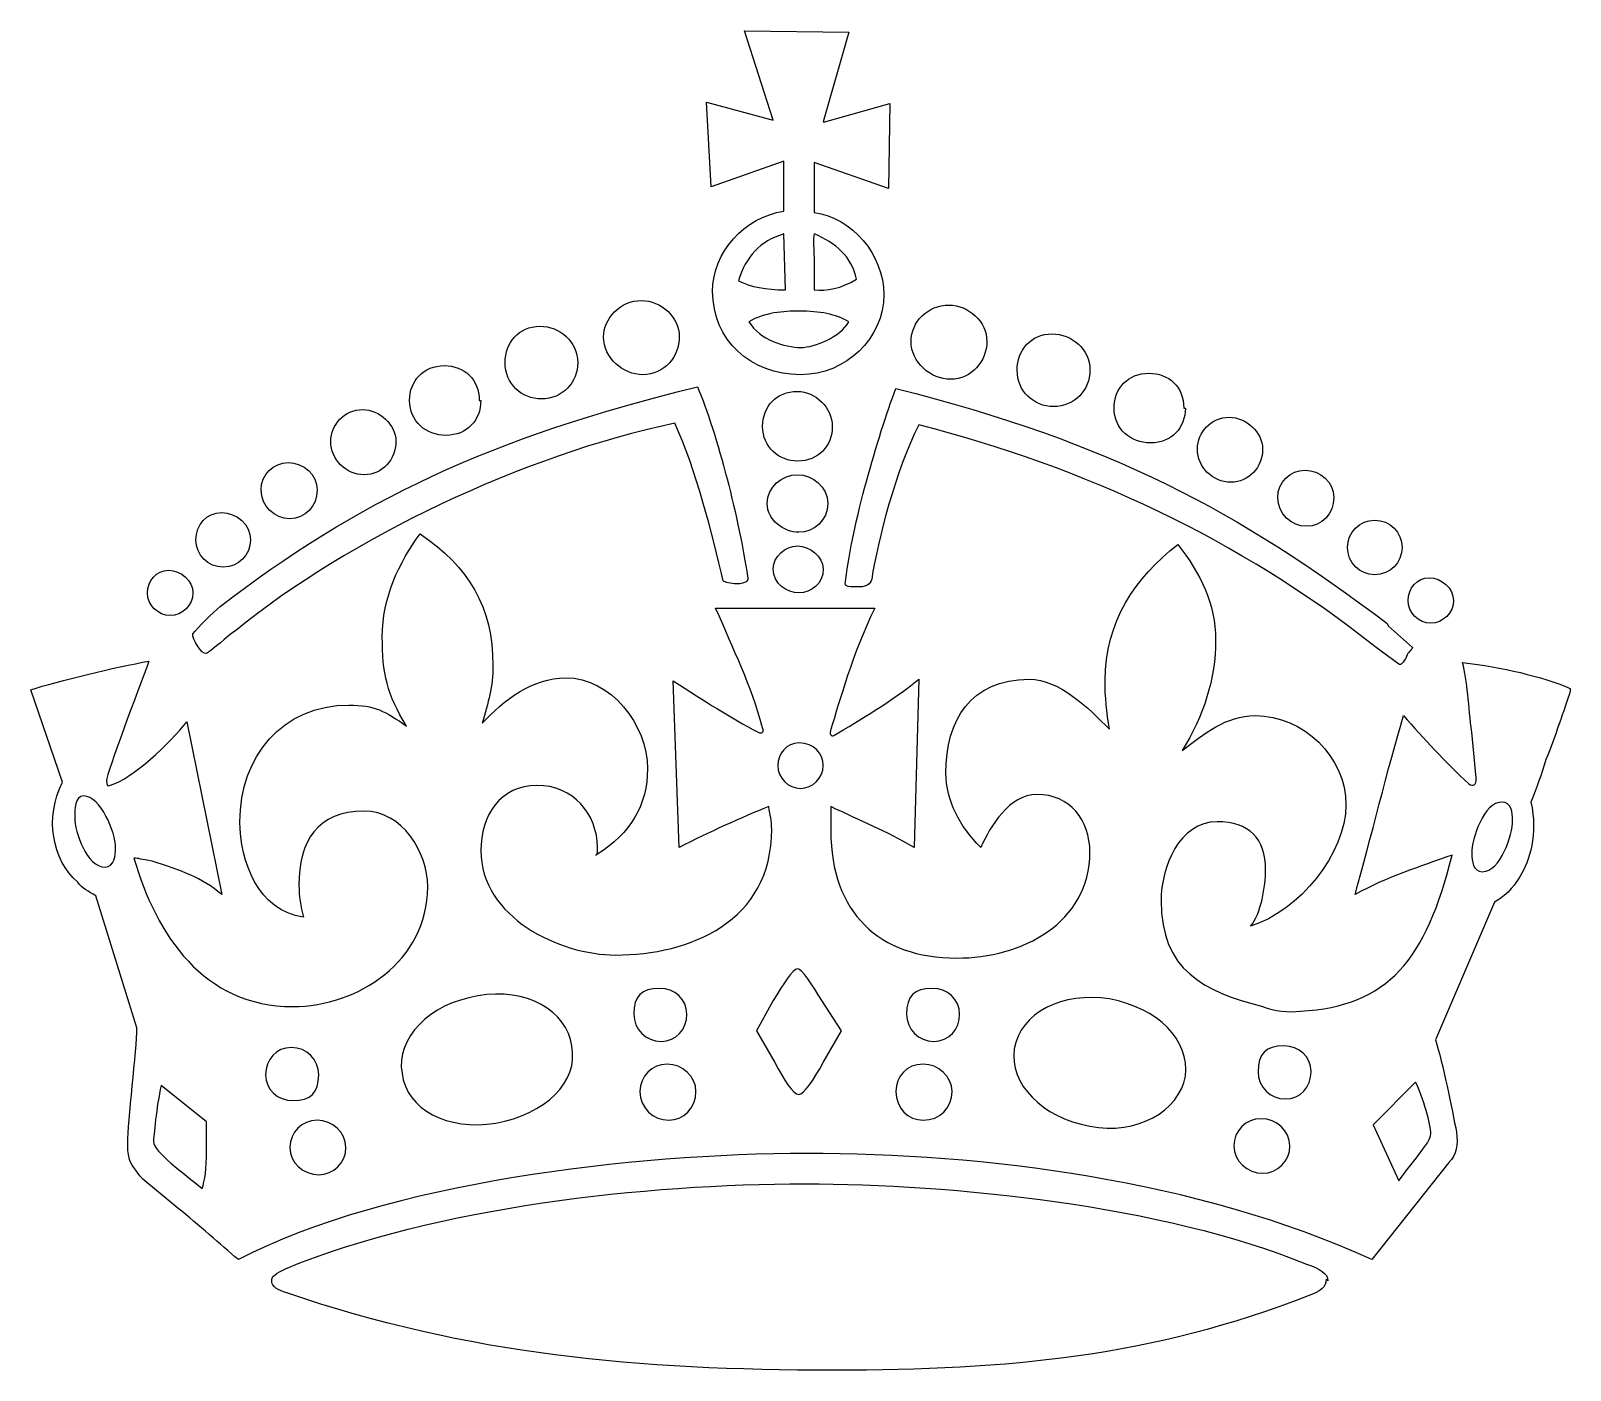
# Model space of a CAD drawing. Header units: centimetres. Extents: x -12 to 12, y -10.5 to 10.5.
import ezdxf

# ---------------------------------------------------------------- set-up
doc = ezdxf.new("R2010")
doc.units = ezdxf.units.CM
doc.header["$MEASUREMENT"] = 0
doc.layers.add('Layer 1', color=7, linetype='Continuous')

msp = doc.modelspace()

# ---------------------------------------------------------------- linework, layer by layer
at = {"layer": 'Layer 1'}
for points, knots in [([(-1.39741, 8.02922), (-1.39741, 8.02922), (-0.26052, 8.43186), (-0.26052, 8.43186), (-0.26052, 8.43186), (-0.26052, 8.43186), (-0.26052, 7.65025), (-0.26052, 7.65025), (-0.26052, 7.65025), (-0.87631, 7.5555), (-1.3737, 7.01078), (-1.3737, 6.39496), (-1.3737, 6.39496), (-1.3737, 5.63703), (-0.78159, 5.09228), (0.00002, 5.09228), (0.00002, 5.09228), (0.71056, 5.09228), (1.3027, 5.66071), (1.3027, 6.34757), (1.3027, 6.34757), (1.3027, 6.96339), (0.80531, 7.5555), (0.21317, 7.62657), (0.21317, 7.62657), (0.21317, 7.62657), (0.21316, 8.40818), (0.21316, 8.40818), (0.21316, 8.40818), (0.21316, 8.40818), (1.37373, 8.00554), (1.37373, 8.00554), (1.37373, 8.00554), (1.37373, 8.00554), (1.39744, 9.3319), (1.39744, 9.3319), (1.39744, 9.3319), (1.39744, 9.3319), (0.37901, 9.04768), (0.37901, 9.04768), (0.37901, 9.04768), (0.37901, 9.04768), (0.3553, 9.04768), (0.3553, 9.04768), (0.3553, 9.04768), (0.3553, 9.04768), (0.75797, 10.44508), (0.75797, 10.44508), (0.75797, 10.44508), (0.75797, 10.44508), (-0.87634, 10.46878), (-0.87634, 10.46878), (-0.87634, 10.46878), (-0.87634, 10.46878), (-0.42634, 9.07136), (-0.42634, 9.07136), (-0.42634, 9.07136), (-0.42634, 9.07136), (-1.46848, 9.3556), (-1.46848, 9.3556), (-1.46848, 9.3556), (-1.46848, 9.3556), (-1.39741, 8.02922), (-1.39741, 8.02922)], [0, 0, 0, 0, 0.05882353, 0.05882353, 0.05882353, 0.05882353, 0.11764706, 0.11764706, 0.11764706, 0.11764706, 0.17647059, 0.17647059, 0.17647059, 0.17647059, 0.23529412, 0.23529412, 0.23529412, 0.23529412, 0.29411765, 0.29411765, 0.29411765, 0.29411765, 0.35294118, 0.35294118, 0.35294118, 0.35294118, 0.41176471, 0.41176471, 0.41176471, 0.41176471, 0.47058824, 0.47058824, 0.47058824, 0.47058824, 0.52941176, 0.52941176, 0.52941176, 0.52941176, 0.58823529, 0.58823529, 0.58823529, 0.58823529, 0.64705882, 0.64705882, 0.64705882, 0.64705882, 0.70588235, 0.70588235, 0.70588235, 0.70588235, 0.76470588, 0.76470588, 0.76470588, 0.76470588, 0.82352941, 0.82352941, 0.82352941, 0.82352941, 0.88235294, 0.88235294, 0.88235294, 0.88235294, 1, 1, 1, 1]), ([(-0.97109, 6.56075), (-0.85269, 6.93971), (-0.63951, 7.17657), (-0.26055, 7.29497), (-0.26055, 7.29497), (-0.26055, 7.29497), (-0.23684, 6.41862), (-0.23684, 6.41862), (-0.23684, 6.41862), (-0.54476, 6.41865), (-0.78162, 6.46601), (-0.97109, 6.56075)], [0, 0, 0, 0, 0.25, 0.25, 0.25, 0.25, 0.5, 0.5, 0.5, 0.5, 1, 1, 1, 1]), ([(0.21316, 7.29497), (0.54476, 7.15286), (0.8053, 6.93969), (0.87634, 6.58443), (0.87634, 6.58443), (0.63948, 6.44232), (0.40266, 6.39494), (0.21316, 6.41862), (0.21316, 6.41862), (0.21316, 6.41862), (0.21316, 6.82126), (0.21316, 6.82126), (0.21316, 6.82126), (0.21316, 7.05814), (0.18948, 7.22393), (0.21316, 7.29497)], [0, 0, 0, 0, 0.2, 0.2, 0.2, 0.2, 0.4, 0.4, 0.4, 0.4, 0.6, 0.6, 0.6, 0.6, 1, 1, 1, 1]), ([(-2.46326, 5.09229), (-2.13166, 5.09229), (-1.8948, 5.37651), (-1.8948, 5.6844), (-1.8948, 5.6844), (-1.8948, 5.99232), (-2.17904, 6.25283), (-2.48694, 6.25283), (-2.48694, 6.25283), (-2.81854, 6.25283), (-3.07908, 5.96861), (-3.07908, 5.6844), (-3.07908, 5.6844), (-3.07908, 5.35283), (-2.77115, 5.09229), (-2.46326, 5.09229)], [0, 0, 0, 0, 0.2, 0.2, 0.2, 0.2, 0.4, 0.4, 0.4, 0.4, 0.6, 0.6, 0.6, 0.6, 1, 1, 1, 1]), ([(0.75791, 5.92126), (0.6158, 5.6844), (0.23684, 5.51862), (-0.00002, 5.51862), (-0.00002, 5.51862), (-0.23688, 5.51862), (-0.63952, 5.63705), (-0.80533, 5.92126), (-0.80533, 5.92126), (-0.56847, 6.06337), (-0.26058, 6.08705), (-0.02372, 6.08705), (-0.02372, 6.08705), (0.30791, 6.08704), (0.54476, 6.03968), (0.75791, 5.92126)], [0, 0, 0, 0, 0.2, 0.2, 0.2, 0.2, 0.4, 0.4, 0.4, 0.4, 0.6, 0.6, 0.6, 0.6, 1, 1, 1, 1]), ([(2.3448, 5.02122), (2.6764, 5.02122), (2.91323, 5.30544), (2.91323, 5.61333), (2.91323, 5.61333), (2.91323, 5.92122), (2.62901, 6.18176), (2.32112, 6.18176), (2.32112, 6.18176), (1.98952, 6.18176), (1.72898, 5.92122), (1.72898, 5.61333), (1.72898, 5.61333), (1.72901, 5.28176), (2.03691, 5.02122), (2.3448, 5.02122)], [0, 0, 0, 0, 0.2, 0.2, 0.2, 0.2, 0.4, 0.4, 0.4, 0.4, 0.6, 0.6, 0.6, 0.6, 1, 1, 1, 1]), ([(-4.05015, 4.7133), (-3.71855, 4.7133), (-3.48172, 4.97389), (-3.48172, 5.28176), (-3.48172, 5.28176), (-3.48172, 5.61336), (-3.76594, 5.85019), (-4.07383, 5.85019), (-4.07383, 5.85019), (-4.40543, 5.85019), (-4.61858, 5.58965), (-4.61858, 5.28176), (-4.61858, 5.28176), (-4.61858, 4.95018), (-4.35804, 4.7133), (-4.05015, 4.7133)], [0, 0, 0, 0, 0.2, 0.2, 0.2, 0.2, 0.4, 0.4, 0.4, 0.4, 0.6, 0.6, 0.6, 0.6, 1, 1, 1, 1]), ([(3.9554, 4.5949), (4.28698, 4.5949), (4.52383, 4.85544), (4.52383, 5.16333), (4.52383, 5.16333), (4.52383, 5.49491), (4.23961, 5.73176), (3.93169, 5.73176), (3.93169, 5.73176), (3.60011, 5.73176), (3.38694, 5.47122), (3.38694, 5.16333), (3.38694, 5.16333), (3.38697, 4.83173), (3.64748, 4.5949), (3.9554, 4.5949)], [0, 0, 0, 0, 0.2, 0.2, 0.2, 0.2, 0.4, 0.4, 0.4, 0.4, 0.6, 0.6, 0.6, 0.6, 1, 1, 1, 1]), ([(-5.54229, 4.14487), (-5.21069, 4.14487), (-4.99754, 4.3817), (-4.99754, 4.68962), (-4.99754, 4.68962), (-4.99754, 4.68962), (-5.02122, 4.68962), (-5.02122, 4.68962), (-5.02122, 4.68962), (-5.02122, 5.02122), (-5.25808, 5.23437), (-5.56597, 5.23437), (-5.56597, 5.23437), (-5.89755, 5.23437), (-6.11072, 4.99754), (-6.11072, 4.68962), (-6.11072, 4.68962), (-6.11075, 4.35804), (-5.85019, 4.14487), (-5.54229, 4.14487)], [0, 0, 0, 0, 0.16666667, 0.16666667, 0.16666667, 0.16666667, 0.33333333, 0.33333333, 0.33333333, 0.33333333, 0.5, 0.5, 0.5, 0.5, 0.66666667, 0.66666667, 0.66666667, 0.66666667, 1, 1, 1, 1]), ([(5.47123, 4.02644), (5.80283, 4.02644), (6.01601, 4.26329), (6.01601, 4.57119), (6.01601, 4.57119), (6.01601, 4.57119), (5.9923, 4.57119), (5.9923, 4.57119), (5.9923, 4.57119), (5.9923, 4.90282), (5.75544, 5.11597), (5.44755, 5.11597), (5.44755, 5.11597), (5.11595, 5.11597), (4.90277, 4.87911), (4.90277, 4.57119), (4.90277, 4.57119), (4.9028, 4.23962), (5.16333, 4.02644), (5.47123, 4.02644)], [0, 0, 0, 0, 0.16666667, 0.16666667, 0.16666667, 0.16666667, 0.33333333, 0.33333333, 0.33333333, 0.33333333, 0.5, 0.5, 0.5, 0.5, 0.66666667, 0.66666667, 0.66666667, 0.66666667, 1, 1, 1, 1]), ([(-9.49768, 1.04213), (-9.52136, 0.97106), (-9.35557, 0.71055), (-9.28451, 0.73421), (-9.28451, 0.73421), (-9.16608, 0.80528), (-8.97661, 0.9948), (-8.83451, 1.08949), (-8.83451, 1.08949), (-7.05812, 2.53427), (-4.33434, 3.83698), (-1.96585, 4.33437), (-1.96585, 4.33437), (-1.63425, 3.62383), (-1.37371, 2.58169), (-1.20792, 1.87113), (-1.20792, 1.87113), (-1.18424, 1.84742), (-1.08949, 1.82374), (-0.99475, 1.82374), (-0.99475, 1.82374), (-0.85264, 1.82374), (-0.80528, 1.87113), (-0.82896, 1.94217), (-0.82896, 1.94217), (-0.94739, 2.77116), (-1.30264, 4.19227), (-1.61057, 4.90283), (-1.61057, 4.90283), (-4.83174, 4.1212), (-6.96338, 3.10276), (-9.07134, 1.46849), (-9.07134, 1.46849), (-9.18979, 1.37373), (-9.42664, 1.13687), (-9.49768, 1.04213)], [0, 0, 0, 0, 0.1, 0.1, 0.1, 0.1, 0.2, 0.2, 0.2, 0.2, 0.3, 0.3, 0.3, 0.3, 0.4, 0.4, 0.4, 0.4, 0.5, 0.5, 0.5, 0.5, 0.6, 0.6, 0.6, 0.6, 0.7, 0.7, 0.7, 0.7, 0.8, 0.8, 0.8, 0.8, 1, 1, 1, 1]), ([(-0.04737, 4.83173), (-0.37897, 4.83173), (-0.59212, 4.5949), (-0.59212, 4.28695), (-0.59212, 4.28695), (-0.59212, 3.95537), (-0.33158, 3.7422), (-0.04737, 3.7422), (-0.04737, 3.7422), (0.28421, 3.7422), (0.49738, 3.97905), (0.49738, 4.28695), (0.49738, 4.28695), (0.49738, 4.57119), (0.23684, 4.83173), (-0.04737, 4.83173)], [0, 0, 0, 0, 0.2, 0.2, 0.2, 0.2, 0.4, 0.4, 0.4, 0.4, 0.6, 0.6, 0.6, 0.6, 1, 1, 1, 1]), ([(0.9237, 1.77637), (1.04215, 1.77637), (1.08951, 1.82373), (1.11319, 1.89482), (1.11319, 1.89482), (1.20791, 2.51061), (1.49213, 3.60011), (1.84741, 4.3107), (1.84741, 4.3107), (4.42908, 3.64752), (6.84497, 2.53429), (9.00031, 0.82899), (9.00031, 0.82899), (9.00031, 0.82899), (9.35559, 0.56843), (9.35559, 0.56843), (9.35559, 0.56843), (9.37927, 0.54472), (9.42666, 0.59214), (9.47402, 0.68688), (9.47402, 0.68688), (9.49773, 0.75795), (9.54509, 0.7816), (9.56877, 0.82899), (9.56877, 0.82899), (9.56877, 0.82899), (9.18981, 1.16054), (9.18981, 1.16054), (9.18981, 1.16054), (9.18981, 1.16054), (9.1661, 1.20793), (9.1661, 1.20793), (9.1661, 1.20793), (6.84497, 2.96062), (4.85543, 4.02644), (1.49213, 4.87909), (1.49213, 4.87909), (1.20791, 4.12116), (0.80527, 2.74747), (0.71052, 1.8948), (0.71052, 1.8948), (0.68687, 1.77637), (0.68687, 1.77637), (0.9237, 1.77637)], [0, 0, 0, 0, 0.08333333, 0.08333333, 0.08333333, 0.08333333, 0.16666667, 0.16666667, 0.16666667, 0.16666667, 0.25, 0.25, 0.25, 0.25, 0.33333333, 0.33333333, 0.33333333, 0.33333333, 0.41666667, 0.41666667, 0.41666667, 0.41666667, 0.5, 0.5, 0.5, 0.5, 0.58333333, 0.58333333, 0.58333333, 0.58333333, 0.66666667, 0.66666667, 0.66666667, 0.66666667, 0.75, 0.75, 0.75, 0.75, 0.83333333, 0.83333333, 0.83333333, 0.83333333, 1, 1, 1, 1]), ([(-6.82129, 3.52905), (-6.53707, 3.52905), (-6.32393, 3.7659), (-6.32393, 4.05012), (-6.32393, 4.05012), (-6.32393, 4.31068), (-6.58447, 4.54751), (-6.845, 4.54751), (-6.845, 4.54751), (-7.12922, 4.54751), (-7.34239, 4.31068), (-7.34239, 4.05012), (-7.34239, 4.05012), (-7.34236, 3.76591), (-7.1055, 3.52905), (-6.82129, 3.52905)], [0, 0, 0, 0, 0.2, 0.2, 0.2, 0.2, 0.4, 0.4, 0.4, 0.4, 0.6, 0.6, 0.6, 0.6, 1, 1, 1, 1]), ([(6.72654, 3.41062), (7.01076, 3.41062), (7.22393, 3.64747), (7.22393, 3.93166), (7.22393, 3.93166), (7.22393, 4.19222), (6.96337, 4.42908), (6.70286, 4.42908), (6.70286, 4.42908), (6.41864, 4.42908), (6.20547, 4.19222), (6.20547, 3.93166), (6.20547, 3.93166), (6.20547, 3.64748), (6.44233, 3.41062), (6.72654, 3.41062)], [0, 0, 0, 0, 0.2, 0.2, 0.2, 0.2, 0.4, 0.4, 0.4, 0.4, 0.6, 0.6, 0.6, 0.6, 1, 1, 1, 1]), ([(-7.98186, 2.84219), (-7.745, 2.84219), (-7.55554, 3.03168), (-7.55554, 3.29222), (-7.55554, 3.29222), (-7.55554, 3.52905), (-7.76871, 3.71854), (-8.00557, 3.71854), (-8.00557, 3.71854), (-8.24243, 3.71854), (-8.43189, 3.52905), (-8.43189, 3.29222), (-8.43189, 3.29222), (-8.43186, 3.03169), (-8.21869, 2.84219), (-7.98186, 2.84219)], [0, 0, 0, 0, 0.2, 0.2, 0.2, 0.2, 0.4, 0.4, 0.4, 0.4, 0.6, 0.6, 0.6, 0.6, 1, 1, 1, 1]), ([(-0.04737, 3.52905), (-0.28423, 3.52905), (-0.52105, 3.33958), (-0.52105, 3.07902), (-0.52105, 3.07902), (-0.52105, 2.81848), (-0.26051, 2.62902), (-0.02369, 2.62902), (-0.02369, 2.62902), (0.21313, 2.62902), (0.42631, 2.81849), (0.42631, 3.07902), (0.42631, 3.07902), (0.42631, 3.33958), (0.18948, 3.52905), (-0.04737, 3.52905)], [0, 0, 0, 0, 0.2, 0.2, 0.2, 0.2, 0.4, 0.4, 0.4, 0.4, 0.6, 0.6, 0.6, 0.6, 1, 1, 1, 1]), ([(7.91076, 2.72374), (8.14764, 2.72374), (8.33711, 2.91326), (8.33711, 3.17377), (8.33711, 3.17377), (8.33711, 3.41062), (8.12394, 3.60009), (7.88708, 3.60009), (7.88708, 3.60009), (7.65025, 3.60009), (7.46076, 3.41062), (7.46076, 3.17377), (7.46076, 3.17377), (7.46076, 2.91326), (7.67394, 2.72374), (7.91076, 2.72374)], [0, 0, 0, 0, 0.2, 0.2, 0.2, 0.2, 0.4, 0.4, 0.4, 0.4, 0.6, 0.6, 0.6, 0.6, 1, 1, 1, 1]), ([(-9.024, 2.08427), (-8.78714, 2.08427), (-8.59765, 2.27374), (-8.59765, 2.51059), (-8.59765, 2.51059), (-8.59765, 2.74744), (-8.81082, 2.93691), (-9.04765, 2.93691), (-9.04765, 2.93691), (-9.28451, 2.93691), (-9.45032, 2.74744), (-9.45032, 2.51059), (-9.45032, 2.51059), (-9.45032, 2.27374), (-9.26085, 2.08427), (-9.024, 2.08427)], [0, 0, 0, 0, 0.2, 0.2, 0.2, 0.2, 0.4, 0.4, 0.4, 0.4, 0.6, 0.6, 0.6, 0.6, 1, 1, 1, 1]), ([(8.97661, 1.96587), (9.21347, 1.96587), (9.40291, 2.15534), (9.40291, 2.39219), (9.40291, 2.39219), (9.40291, 2.62902), (9.21347, 2.81849), (8.97661, 2.81849), (8.97661, 2.81849), (8.73975, 2.81849), (8.55029, 2.62902), (8.55029, 2.39219), (8.55029, 2.39219), (8.55029, 2.15534), (8.73976, 1.96587), (8.97661, 1.96587)], [0, 0, 0, 0, 0.2, 0.2, 0.2, 0.2, 0.4, 0.4, 0.4, 0.4, 0.6, 0.6, 0.6, 0.6, 1, 1, 1, 1]), ([(10.35035, 0.59212), (10.42142, 0.3079), (10.44507, -0.09474), (10.49246, -0.49741), (10.49246, -0.49741), (10.49246, -0.49741), (10.56353, -1.20798), (10.56353, -1.20798), (10.56353, -1.20798), (10.56353, -1.32638), (10.51614, -1.35003), (10.44508, -1.3027), (10.44508, -1.3027), (10.0898, -0.9711), (9.73454, -0.59216), (9.42665, -0.23688), (9.42665, -0.23688), (9.18979, -1.01849), (8.90558, -2.20273), (8.66872, -3.03167), (8.66872, -3.03167), (9.18979, -2.74745), (9.6635, -2.60535), (10.18454, -2.41591), (10.18454, -2.41591), (9.78192, -4.05014), (9.18979, -4.78441), (7.81604, -4.85545), (7.81604, -4.85545), (7.62657, -4.87913), (7.4134, -4.85545), (7.22393, -4.78438), (7.22393, -4.78438), (6.30022, -4.54755), (5.63701, -4.21595), (5.63701, -3.12645), (5.63701, -3.12645), (5.63701, -2.60535), (5.92123, -1.89484), (6.51336, -1.89484), (6.51336, -1.89484), (7.01075, -1.89484), (7.27129, -2.15535), (7.27129, -2.65274), (7.27129, -2.65274), (7.27129, -2.88957), (7.20022, -3.33962), (7.03443, -3.52907), (7.03443, -3.52907), (7.79236, -3.29224), (8.52657, -2.39218), (8.52657, -1.63431), (8.52657, -1.63431), (8.52657, -0.87636), (7.86342, -0.23689), (7.10547, -0.23689), (7.10547, -0.23689), (6.65547, -0.23689), (6.30018, -0.52111), (5.96858, -0.78164), (5.96858, -0.78164), (6.30018, -0.23689), (6.48965, 0.33157), (6.48965, 0.94739), (6.48965, 0.94739), (6.48965, 1.51582), (6.25279, 1.98953), (5.89751, 2.43953), (5.89751, 2.43953), (5.23436, 1.91846), (4.76062, 1.2316), (4.76062, 0.30789), (4.76062, 0.30789), (4.76062, 0.07103), (4.78433, -0.1895), (4.83169, -0.45004), (4.83169, -0.45004), (4.50011, -0.11846), (4.05008, 0.33157), (3.5764, 0.33157), (3.5764, 0.33157), (2.65269, 0.33157), (2.27372, -0.30795), (2.27372, -1.13692), (2.27372, -1.13692), (2.27372, -1.56324), (2.48689, -1.96586), (2.8185, -2.29746), (2.8185, -2.29746), (2.96061, -1.96586), (3.2685, -1.46847), (3.69483, -1.46847), (3.69483, -1.46847), (4.2159, -1.46847), (4.52382, -1.87114), (4.52382, -2.36853), (4.52382, -2.36853), (4.52382, -3.48174), (3.458, -4.02646), (2.43954, -4.02646), (2.43954, -4.02646), (1.23161, -4.02646), (0.47369, -3.31592), (0.47369, -2.03693), (0.47369, -2.03693), (0.47369, -2.03693), (0.47369, -1.65799), (0.47369, -1.65799), (0.47369, -1.65799), (0.97108, -1.89487), (1.32636, -2.03693), (1.77634, -2.29749), (1.77634, -2.29749), (1.77634, -2.29749), (1.84741, 0.33157), (1.84741, 0.33157), (1.84741, 0.33157), (1.44477, -0.00003), (0.9237, -0.30795), (0.52105, -0.54478), (0.52105, -0.54478), (0.47369, -0.56846), (0.44998, -0.5211), (0.47369, -0.45003), (0.47369, -0.45003), (0.6158, -0.00003), (0.80527, 0.71051), (1.16057, 1.44476), (1.16057, 1.44476), (1.16057, 1.44476), (-1.32637, 1.44477), (-1.32637, 1.44477), (-1.32637, 1.44477), (-1.04215, 0.78159), (-0.78162, 0.26049), (-0.59215, -0.42636), (-0.59215, -0.42636), (-0.56844, -0.49743), (-0.59215, -0.52111), (-0.66319, -0.49743), (-0.66319, -0.49743), (-1.11319, -0.26058), (-1.4685, -0.02372), (-1.98955, 0.30788), (-1.98955, 0.30788), (-1.98955, 0.30788), (-1.8948, -2.29747), (-1.8948, -2.29747), (-1.8948, -2.29747), (-1.4448, -2.06064), (-0.90005, -1.82376), (-0.4974, -1.65797), (-0.4974, -1.65797), (-0.47372, -1.80008), (-0.45001, -1.87114), (-0.45001, -2.01325), (-0.45001, -2.01325), (-0.45001, -3.45806), (-1.72901, -3.97913), (-2.88957, -3.97913), (-2.88957, -3.97913), (-3.76592, -3.97913), (-4.99753, -3.38697), (-4.99753, -2.34485), (-4.99753, -2.34485), (-4.99753, -1.80007), (-4.68961, -1.32636), (-4.12118, -1.32636), (-4.12118, -1.32636), (-3.55272, -1.32636), (-3.17379, -1.77642), (-3.17379, -2.29746), (-3.17379, -2.29746), (-3.17379, -2.35064), (-3.17379, -2.39059), (-3.18374, -2.40726), (-3.18374, -2.40726), (-2.64846, -2.07653), (-2.39219, -1.62944), (-2.39219, -1.06585), (-2.39219, -1.06585), (-2.39219, -0.37897), (-2.96062, 0.35525), (-3.67116, 0.35525), (-3.67116, 0.35525), (-4.19223, 0.35525), (-4.64226, -0.00003), (-4.97384, -0.35529), (-4.97384, -0.35529), (-4.87909, -0.02369), (-4.80803, 0.21314), (-4.80803, 0.54474), (-4.80803, 0.54474), (-4.80803, 1.46848), (-5.18699, 2.0843), (-5.94492, 2.60537), (-5.94492, 2.60537), (-6.27652, 2.15534), (-6.53706, 1.61056), (-6.53706, 0.9948), (-6.53706, 0.9948), (-6.53706, 0.42634), (-6.46599, 0.09474), (-6.1581, -0.40262), (-6.1581, -0.40262), (-6.4897, -0.16579), (-6.65549, -0.07104), (-7.05813, -0.07104), (-7.05813, -0.07104), (-8.10027, -0.07104), (-8.76345, -0.87633), (-8.76345, -1.89481), (-8.76345, -1.89481), (-8.76345, -2.51057), (-8.47921, -3.29218), (-7.76867, -3.38693), (-7.76867, -3.38693), (-7.81603, -3.22114), (-7.83974, -3.05538), (-7.83974, -2.88954), (-7.83974, -2.88954), (-7.83974, -2.20271), (-7.55552, -1.729), (-6.82128, -1.729), (-6.82128, -1.729), (-6.22917, -1.729), (-5.82653, -2.3685), (-5.82653, -2.91328), (-5.82653, -2.91328), (-5.82653, -4.07382), (-6.91603, -4.78439), (-7.93449, -4.78439), (-7.93449, -4.78439), (-9.33191, -4.78439), (-10.06613, -3.67118), (-10.42141, -2.46323), (-10.42141, -2.46323), (-10.35034, -2.46323), (-10.30298, -2.48691), (-10.13719, -2.51062), (-10.13719, -2.51062), (-9.68719, -2.65273), (-9.35558, -2.77118), (-9.04766, -3.03166), (-9.04766, -3.03166), (-9.04766, -3.03166), (-9.59244, -0.33161), (-9.59244, -0.33161), (-9.59244, -0.33161), (-9.85298, -0.66319), (-10.44509, -1.23162), (-10.80037, -1.32634), (-10.80037, -1.32634), (-10.82405, -1.35002), (-10.84773, -1.32634), (-10.84773, -1.25527), (-10.84773, -1.25527), (-10.84773, -1.13687), (-10.35034, 0.16581), (-10.18455, 0.61581), (-10.18455, 0.61581), (-10.70564, 0.52106), (-11.60567, 0.30791), (-12.03199, 0.1658), (-12.03199, 0.1658), (-12.03199, 0.1658), (-11.5346, -1.27901), (-11.5346, -1.27901), (-11.5346, -1.27901), (-11.81884, -1.82373), (-11.70041, -2.48689), (-11.29774, -2.84217), (-11.29774, -2.84217), (-11.22667, -2.93694), (-11.13195, -2.98433), (-11.01352, -3.0554), (-11.01352, -3.0554), (-11.01352, -3.0554), (-10.37402, -5.116), (-10.37402, -5.116), (-10.37402, -5.116), (-10.37402, -5.44755), (-10.51613, -6.60814), (-10.51613, -6.91604), (-10.51613, -6.91604), (-10.51613, -6.98711), (-10.51613, -7.08183), (-10.49245, -7.15287), (-10.49245, -7.15287), (-10.46874, -7.24764), (-10.39768, -7.34236), (-10.27928, -7.48447), (-10.27928, -7.48447), (-10.27928, -7.48447), (-9.73453, -7.93447), (-9.73453, -7.93447), (-9.73453, -7.93447), (-9.40295, -8.19503), (-9.07135, -8.50295), (-8.78714, -8.73981), (-8.78714, -8.73981), (-6.466, -7.53183), (-2.60536, -7.08183), (0.09474, -7.08183), (0.09474, -7.08183), (2.86588, -7.08183), (6.1818, -7.4845), (8.92926, -8.73982), (8.92926, -8.73982), (8.92926, -8.73982), (10.13716, -7.22394), (10.13716, -7.22394), (10.13716, -7.22394), (10.25561, -7.10549), (10.27927, -6.93978), (10.25561, -6.75023), (10.25561, -6.75023), (10.18452, -6.395), (10.04244, -5.66073), (9.92401, -5.30547), (9.92401, -5.30547), (9.92401, -5.30547), (10.84775, -3.15015), (10.84775, -3.15015), (10.84775, -3.15015), (11.08458, -3.0317), (11.1793, -2.8422), (11.25039, -2.74748), (11.25039, -2.74748), (11.3925, -2.51065), (11.53461, -2.08433), (11.4162, -1.58694), (11.4162, -1.58694), (11.51092, -1.35006), (11.58199, -1.16062), (11.65303, -0.92374), (11.65303, -0.92374), (11.79514, -0.56846), (11.93725, -0.14216), (12.03199, 0.14205), (12.03199, 0.14205), (12.03199, 0.14205), (12.03199, 0.18941), (12.03199, 0.18941), (12.03199, 0.18941), (11.58196, 0.37892), (10.96615, 0.52106), (10.35035, 0.59212)], [0, 0, 0, 0, 0.01136364, 0.01136364, 0.01136364, 0.01136364, 0.02272727, 0.02272727, 0.02272727, 0.02272727, 0.03409091, 0.03409091, 0.03409091, 0.03409091, 0.04545455, 0.04545455, 0.04545455, 0.04545455, 0.05681818, 0.05681818, 0.05681818, 0.05681818, 0.06818182, 0.06818182, 0.06818182, 0.06818182, 0.07954545, 0.07954545, 0.07954545, 0.07954545, 0.09090909, 0.09090909, 0.09090909, 0.09090909, 0.10227273, 0.10227273, 0.10227273, 0.10227273, 0.11363636, 0.11363636, 0.11363636, 0.11363636, 0.125, 0.125, 0.125, 0.125, 0.13636364, 0.13636364, 0.13636364, 0.13636364, 0.14772727, 0.14772727, 0.14772727, 0.14772727, 0.15909091, 0.15909091, 0.15909091, 0.15909091, 0.17045455, 0.17045455, 0.17045455, 0.17045455, 0.18181818, 0.18181818, 0.18181818, 0.18181818, 0.19318182, 0.19318182, 0.19318182, 0.19318182, 0.20454545, 0.20454545, 0.20454545, 0.20454545, 0.21590909, 0.21590909, 0.21590909, 0.21590909, 0.22727273, 0.22727273, 0.22727273, 0.22727273, 0.23863636, 0.23863636, 0.23863636, 0.23863636, 0.25, 0.25, 0.25, 0.25, 0.26136364, 0.26136364, 0.26136364, 0.26136364, 0.27272727, 0.27272727, 0.27272727, 0.27272727, 0.28409091, 0.28409091, 0.28409091, 0.28409091, 0.29545455, 0.29545455, 0.29545455, 0.29545455, 0.30681818, 0.30681818, 0.30681818, 0.30681818, 0.31818182, 0.31818182, 0.31818182, 0.31818182, 0.32954545, 0.32954545, 0.32954545, 0.32954545, 0.34090909, 0.34090909, 0.34090909, 0.34090909, 0.35227273, 0.35227273, 0.35227273, 0.35227273, 0.36363636, 0.36363636, 0.36363636, 0.36363636, 0.375, 0.375, 0.375, 0.375, 0.38636364, 0.38636364, 0.38636364, 0.38636364, 0.39772727, 0.39772727, 0.39772727, 0.39772727, 0.40909091, 0.40909091, 0.40909091, 0.40909091, 0.42045455, 0.42045455, 0.42045455, 0.42045455, 0.43181818, 0.43181818, 0.43181818, 0.43181818, 0.44318182, 0.44318182, 0.44318182, 0.44318182, 0.45454545, 0.45454545, 0.45454545, 0.45454545, 0.46590909, 0.46590909, 0.46590909, 0.46590909, 0.47727273, 0.47727273, 0.47727273, 0.47727273, 0.48863636, 0.48863636, 0.48863636, 0.48863636, 0.5, 0.5, 0.5, 0.5, 0.51136364, 0.51136364, 0.51136364, 0.51136364, 0.52272727, 0.52272727, 0.52272727, 0.52272727, 0.53409091, 0.53409091, 0.53409091, 0.53409091, 0.54545455, 0.54545455, 0.54545455, 0.54545455, 0.55681818, 0.55681818, 0.55681818, 0.55681818, 0.56818182, 0.56818182, 0.56818182, 0.56818182, 0.57954545, 0.57954545, 0.57954545, 0.57954545, 0.59090909, 0.59090909, 0.59090909, 0.59090909, 0.60227273, 0.60227273, 0.60227273, 0.60227273, 0.61363636, 0.61363636, 0.61363636, 0.61363636, 0.625, 0.625, 0.625, 0.625, 0.63636364, 0.63636364, 0.63636364, 0.63636364, 0.64772727, 0.64772727, 0.64772727, 0.64772727, 0.65909091, 0.65909091, 0.65909091, 0.65909091, 0.67045455, 0.67045455, 0.67045455, 0.67045455, 0.68181818, 0.68181818, 0.68181818, 0.68181818, 0.69318182, 0.69318182, 0.69318182, 0.69318182, 0.70454545, 0.70454545, 0.70454545, 0.70454545, 0.71590909, 0.71590909, 0.71590909, 0.71590909, 0.72727273, 0.72727273, 0.72727273, 0.72727273, 0.73863636, 0.73863636, 0.73863636, 0.73863636, 0.75, 0.75, 0.75, 0.75, 0.76136364, 0.76136364, 0.76136364, 0.76136364, 0.77272727, 0.77272727, 0.77272727, 0.77272727, 0.78409091, 0.78409091, 0.78409091, 0.78409091, 0.79545455, 0.79545455, 0.79545455, 0.79545455, 0.80681818, 0.80681818, 0.80681818, 0.80681818, 0.81818182, 0.81818182, 0.81818182, 0.81818182, 0.82954545, 0.82954545, 0.82954545, 0.82954545, 0.84090909, 0.84090909, 0.84090909, 0.84090909, 0.85227273, 0.85227273, 0.85227273, 0.85227273, 0.86363636, 0.86363636, 0.86363636, 0.86363636, 0.875, 0.875, 0.875, 0.875, 0.88636364, 0.88636364, 0.88636364, 0.88636364, 0.89772727, 0.89772727, 0.89772727, 0.89772727, 0.90909091, 0.90909091, 0.90909091, 0.90909091, 0.92045455, 0.92045455, 0.92045455, 0.92045455, 0.93181818, 0.93181818, 0.93181818, 0.93181818, 0.94318182, 0.94318182, 0.94318182, 0.94318182, 0.95454545, 0.95454545, 0.95454545, 0.95454545, 0.96590909, 0.96590909, 0.96590909, 0.96590909, 0.97727273, 0.97727273, 0.97727273, 0.97727273, 1, 1, 1, 1]), ([(-0.04737, 2.41587), (-0.23684, 2.41587), (-0.42633, 2.25008), (-0.42633, 2.06059), (-0.42633, 2.06059), (-0.42633, 1.82373), (-0.21316, 1.68163), (-0.02369, 1.68163), (-0.02369, 1.68163), (0.1658, 1.68163), (0.35527, 1.82374), (0.35527, 2.06059), (0.35527, 2.06059), (0.35527, 2.25008), (0.14209, 2.41587), (-0.04737, 2.41587)], [0, 0, 0, 0, 0.2, 0.2, 0.2, 0.2, 0.4, 0.4, 0.4, 0.4, 0.6, 0.6, 0.6, 0.6, 1, 1, 1, 1]), ([(-9.85296, 1.32634), (-9.66349, 1.32634), (-9.49768, 1.49215), (-9.49768, 1.68162), (-9.49768, 1.68162), (-9.49768, 1.87111), (-9.68717, 2.0369), (-9.87664, 2.0369), (-9.87664, 2.0369), (-10.06613, 2.0369), (-10.20824, 1.87111), (-10.20824, 1.68162), (-10.20824, 1.68162), (-10.20825, 1.49216), (-10.04246, 1.32634), (-9.85296, 1.32634)], [0, 0, 0, 0, 0.2, 0.2, 0.2, 0.2, 0.4, 0.4, 0.4, 0.4, 0.6, 0.6, 0.6, 0.6, 1, 1, 1, 1]), ([(9.85296, 1.20792), (10.04243, 1.20792), (10.20824, 1.37373), (10.20824, 1.5632), (10.20824, 1.5632), (10.20824, 1.75267), (10.01875, 1.91848), (9.82925, 1.91848), (9.82925, 1.91848), (9.63981, 1.91848), (9.4977, 1.75267), (9.4977, 1.5632), (9.4977, 1.5632), (9.4977, 1.37373), (9.66347, 1.20792), (9.85296, 1.20792)], [0, 0, 0, 0, 0.2, 0.2, 0.2, 0.2, 0.4, 0.4, 0.4, 0.4, 0.6, 0.6, 0.6, 0.6, 1, 1, 1, 1]), ([(-0.02369, -0.66319), (0.21317, -0.66319), (0.35527, -0.82898), (0.35527, -1.01847), (0.35527, -1.01847), (0.35527, -1.20796), (0.18948, -1.37373), (0.00001, -1.37373), (0.00001, -1.37373), (-0.18946, -1.37373), (-0.35527, -1.20794), (-0.35527, -1.01847), (-0.35527, -1.01847), (-0.35527, -0.82898), (-0.21316, -0.66319), (-0.02369, -0.66319)], [0, 0, 0, 0, 0.2, 0.2, 0.2, 0.2, 0.4, 0.4, 0.4, 0.4, 0.6, 0.6, 0.6, 0.6, 1, 1, 1, 1]), ([(-10.87142, -2.60534), (-11.15566, -2.60534), (-11.34513, -2.06062), (-11.34513, -1.82373), (-11.34513, -1.82373), (-11.34513, -1.70533), (-11.34513, -1.49218), (-11.20302, -1.49218), (-11.20302, -1.49218), (-10.94248, -1.49218), (-10.70563, -2.06061), (-10.70563, -2.29747), (-10.70563, -2.29747), (-10.70564, -2.4159), (-10.72932, -2.60534), (-10.87142, -2.60534)], [0, 0, 0, 0, 0.2, 0.2, 0.2, 0.2, 0.4, 0.4, 0.4, 0.4, 0.6, 0.6, 0.6, 0.6, 1, 1, 1, 1]), ([(10.65825, -2.67646), (10.51614, -2.67646), (10.49246, -2.51062), (10.49246, -2.39219), (10.49246, -2.39219), (10.49246, -2.15536), (10.68193, -1.5869), (10.96612, -1.5869), (10.96612, -1.5869), (11.10825, -1.5869), (11.13196, -1.75269), (11.13196, -1.87112), (11.13196, -1.87112), (11.13196, -2.10795), (10.94247, -2.67646), (10.65825, -2.67646)], [0, 0, 0, 0, 0.2, 0.2, 0.2, 0.2, 0.4, 0.4, 0.4, 0.4, 0.6, 0.6, 0.6, 0.6, 1, 1, 1, 1]), ([(-3.18374, -2.40727), (-3.18834, -2.41015), (-3.19282, -2.41306), (-3.19747, -2.4159), (-3.19747, -2.4159), (-3.19152, -2.4159), (-3.1871, -2.41285), (-3.18374, -2.40727)], [0, 0, 0, 0, 0.33333333, 0.33333333, 0.33333333, 0.33333333, 1, 1, 1, 1]), ([(0.35527, -5.66072), (0.21316, -5.92128), (0.04737, -6.15811), (-0.02369, -6.15811), (-0.02369, -6.15811), (-0.11844, -6.15811), (-0.26055, -5.92128), (-0.40265, -5.66072), (-0.40265, -5.66072), (-0.40265, -5.66072), (-0.68687, -5.16333), (-0.68687, -5.16333), (-0.68687, -5.16333), (-0.68687, -5.16333), (-0.42633, -4.68967), (-0.42633, -4.68967), (-0.42633, -4.68967), (-0.28422, -4.45279), (-0.11843, -4.19228), (-0.04737, -4.19228), (-0.04737, -4.19228), (0.02372, -4.19228), (0.18949, -4.45279), (0.33159, -4.68967), (0.33159, -4.68967), (0.33159, -4.68967), (0.63949, -5.16333), (0.63949, -5.16333), (0.63949, -5.16333), (0.63949, -5.16333), (0.35527, -5.66072), (0.35527, -5.66072)], [0, 0, 0, 0, 0.11111111, 0.11111111, 0.11111111, 0.11111111, 0.22222222, 0.22222222, 0.22222222, 0.22222222, 0.33333333, 0.33333333, 0.33333333, 0.33333333, 0.44444444, 0.44444444, 0.44444444, 0.44444444, 0.55555556, 0.55555556, 0.55555556, 0.55555556, 0.66666667, 0.66666667, 0.66666667, 0.66666667, 0.77777778, 0.77777778, 0.77777778, 0.77777778, 1, 1, 1, 1]), ([(-4.76069, -6.60814), (-5.51862, -6.72654), (-6.15809, -6.39497), (-6.22915, -5.82653), (-6.22915, -5.82653), (-6.3239, -5.28175), (-5.8028, -4.73698), (-5.0449, -4.6186), (-5.0449, -4.6186), (-4.28697, -4.47649), (-3.64748, -4.85543), (-3.57644, -5.40021), (-3.57644, -5.40021), (-3.45801, -5.96859), (-4.00276, -6.46603), (-4.76069, -6.60814)], [0, 0, 0, 0, 0.2, 0.2, 0.2, 0.2, 0.4, 0.4, 0.4, 0.4, 0.6, 0.6, 0.6, 0.6, 1, 1, 1, 1]), ([(-2.20272, -4.50015), (-1.96586, -4.50015), (-1.7764, -4.66594), (-1.7764, -4.90282), (-1.7764, -4.90282), (-1.7764, -5.13965), (-1.94221, -5.32914), (-2.17904, -5.32914), (-2.17904, -5.32914), (-2.41587, -5.32914), (-2.60536, -5.13965), (-2.60536, -4.90282), (-2.60536, -4.90282), (-2.60537, -4.61861), (-2.48694, -4.50015), (-2.20272, -4.50015)], [0, 0, 0, 0, 0.2, 0.2, 0.2, 0.2, 0.4, 0.4, 0.4, 0.4, 0.6, 0.6, 0.6, 0.6, 1, 1, 1, 1]), ([(2.08427, -5.32914), (1.84741, -5.32914), (1.65795, -5.13965), (1.65795, -4.90282), (1.65795, -4.90282), (1.65795, -4.6186), (1.77638, -4.50015), (2.06059, -4.50015), (2.06059, -4.50015), (2.29745, -4.50015), (2.48691, -4.66594), (2.48691, -4.90282), (2.48691, -4.90282), (2.48691, -5.13965), (2.32112, -5.32914), (2.08427, -5.32914)], [0, 0, 0, 0, 0.2, 0.2, 0.2, 0.2, 0.4, 0.4, 0.4, 0.4, 0.6, 0.6, 0.6, 0.6, 1, 1, 1, 1]), ([(6.016, -5.87387), (5.92125, -6.41865), (5.25807, -6.79758), (4.52386, -6.65548), (4.52386, -6.65548), (3.76593, -6.51337), (3.26854, -5.99233), (3.33958, -5.44755), (3.33958, -5.44755), (3.43433, -4.87912), (4.09751, -4.54754), (4.83172, -4.66594), (4.83172, -4.66594), (5.58968, -4.80805), (6.08704, -5.30544), (6.016, -5.87387)], [0, 0, 0, 0, 0.2, 0.2, 0.2, 0.2, 0.4, 0.4, 0.4, 0.4, 0.6, 0.6, 0.6, 0.6, 1, 1, 1, 1]), ([(-8.36082, -5.85022), (-8.36082, -5.61339), (-8.19501, -5.4239), (-7.95818, -5.4239), (-7.95818, -5.4239), (-7.72132, -5.4239), (-7.53186, -5.61339), (-7.53186, -5.85022), (-7.53186, -5.85022), (-7.53186, -6.13444), (-7.65029, -6.25289), (-7.9345, -6.25289), (-7.9345, -6.25289), (-8.17133, -6.25288), (-8.36082, -6.08704), (-8.36082, -5.85022)], [0, 0, 0, 0, 0.2, 0.2, 0.2, 0.2, 0.4, 0.4, 0.4, 0.4, 0.6, 0.6, 0.6, 0.6, 1, 1, 1, 1]), ([(7.57921, -6.22915), (7.34235, -6.22915), (7.15289, -6.03971), (7.15289, -5.80283), (7.15289, -5.80283), (7.15289, -5.51861), (7.27132, -5.40021), (7.55553, -5.40021), (7.55553, -5.40021), (7.79239, -5.40021), (7.98185, -5.566), (7.98185, -5.80283), (7.98185, -5.80283), (7.98186, -6.03971), (7.81604, -6.22915), (7.57921, -6.22915)], [0, 0, 0, 0, 0.2, 0.2, 0.2, 0.2, 0.4, 0.4, 0.4, 0.4, 0.6, 0.6, 0.6, 0.6, 1, 1, 1, 1]), ([(-2.06059, -6.56075), (-2.29745, -6.56075), (-2.51062, -6.37126), (-2.51062, -6.11075), (-2.51062, -6.11075), (-2.51062, -5.87387), (-2.32113, -5.68443), (-2.08427, -5.68443), (-2.08427, -5.68443), (-1.84741, -5.68443), (-1.63424, -5.87387), (-1.63424, -6.11075), (-1.63424, -6.11075), (-1.63427, -6.37126), (-1.82376, -6.56075), (-2.06059, -6.56075)], [0, 0, 0, 0, 0.2, 0.2, 0.2, 0.2, 0.4, 0.4, 0.4, 0.4, 0.6, 0.6, 0.6, 0.6, 1, 1, 1, 1]), ([(1.91848, -6.56075), (1.68165, -6.56075), (1.49216, -6.37126), (1.49216, -6.11075), (1.49216, -6.11075), (1.49216, -5.87387), (1.65797, -5.68443), (1.91848, -5.68443), (1.91848, -5.68443), (2.15534, -5.68443), (2.36851, -5.87387), (2.36851, -6.11075), (2.36851, -6.11075), (2.36851, -6.37126), (2.17902, -6.56075), (1.91848, -6.56075)], [0, 0, 0, 0, 0.2, 0.2, 0.2, 0.2, 0.4, 0.4, 0.4, 0.4, 0.6, 0.6, 0.6, 0.6, 1, 1, 1, 1]), ([(9.3556, -7.50815), (9.3556, -7.50815), (8.95293, -6.63182), (8.95293, -6.63182), (8.95293, -6.63182), (8.95293, -6.63182), (9.61611, -5.96862), (9.61611, -5.96862), (9.61611, -5.96862), (9.73454, -6.2055), (9.85297, -6.63182), (9.85297, -6.77396), (9.85297, -6.77396), (9.85297, -6.9161), (9.52136, -7.24764), (9.3556, -7.50815)], [0, 0, 0, 0, 0.2, 0.2, 0.2, 0.2, 0.4, 0.4, 0.4, 0.4, 0.6, 0.6, 0.6, 0.6, 1, 1, 1, 1]), ([(-9.28453, -7.01076), (-9.28453, -7.01076), (-9.28453, -7.03444), (-9.28453, -7.03444), (-9.28453, -7.03444), (-9.28453, -7.31871), (-9.30821, -7.50815), (-9.3556, -7.6266), (-9.3556, -7.6266), (-9.63982, -7.38977), (-10.11353, -7.05817), (-10.11353, -6.89238), (-10.11353, -6.89238), (-10.11353, -6.82131), (-10.06614, -6.3476), (-9.9951, -6.016), (-9.9951, -6.016), (-9.9951, -6.016), (-9.28456, -6.58448), (-9.28456, -6.58448), (-9.28456, -6.58448), (-9.28456, -6.58448), (-9.28456, -7.01076), (-9.28456, -7.01076), (-9.28456, -7.01076), (-9.28456, -7.01076), (-9.28453, -7.01076), (-9.28453, -7.01076)], [0, 0, 0, 0, 0.125, 0.125, 0.125, 0.125, 0.25, 0.25, 0.25, 0.25, 0.375, 0.375, 0.375, 0.375, 0.5, 0.5, 0.5, 0.5, 0.625, 0.625, 0.625, 0.625, 0.75, 0.75, 0.75, 0.75, 1, 1, 1, 1]), ([(-7.53185, -7.41343), (-7.76871, -7.41343), (-7.98185, -7.22394), (-7.98185, -6.98711), (-7.98185, -6.98711), (-7.98185, -6.75023), (-7.79238, -6.56079), (-7.55553, -6.56079), (-7.55553, -6.56079), (-7.31867, -6.56079), (-7.10553, -6.75023), (-7.10553, -6.98711), (-7.10553, -6.98711), (-7.1055, -7.22393), (-7.29497, -7.41343), (-7.53185, -7.41343)], [0, 0, 0, 0, 0.2, 0.2, 0.2, 0.2, 0.4, 0.4, 0.4, 0.4, 0.6, 0.6, 0.6, 0.6, 1, 1, 1, 1]), ([(7.22393, -7.38975), (6.98707, -7.38975), (6.7739, -7.20026), (6.7739, -6.96343), (6.7739, -6.96343), (6.7739, -6.72655), (6.96337, -6.53711), (7.20022, -6.53711), (7.20022, -6.53711), (7.43707, -6.53711), (7.65025, -6.72655), (7.65025, -6.96343), (7.65025, -6.96343), (7.65026, -7.20025), (7.46076, -7.38975), (7.22393, -7.38975)], [0, 0, 0, 0, 0.2, 0.2, 0.2, 0.2, 0.4, 0.4, 0.4, 0.4, 0.6, 0.6, 0.6, 0.6, 1, 1, 1, 1]), ([(7.91076, -8.81085), (5.66072, -7.88708), (2.36848, -7.55553), (0.07102, -7.55553), (0.07102, -7.55553), (-2.41588, -7.55553), (-5.68441, -7.91081), (-8.05293, -8.88191), (-8.05293, -8.88191), (-8.19504, -8.95292), (-8.2661, -9.00031), (-8.2661, -9.07135), (-8.2661, -9.07135), (-8.2661, -9.16612), (-8.17135, -9.21346), (-8.02924, -9.26084), (-8.02924, -9.26084), (-5.18706, -10.23189), (-2.53432, -10.46877), (0.52104, -10.46877), (0.52104, -10.46877), (3.2685, -10.46877), (5.49489, -10.2556), (7.93445, -9.30818), (7.93445, -9.30818), (8.12392, -9.23717), (8.21867, -9.16613), (8.21867, -9.04767), (8.21867, -9.04767), (8.21867, -9.04767), (8.24235, -9.07135), (8.24235, -9.07135), (8.24235, -9.07135), (8.24237, -8.9529), (8.12397, -8.88192), (7.91076, -8.81085)], [0, 0, 0, 0, 0.1, 0.1, 0.1, 0.1, 0.2, 0.2, 0.2, 0.2, 0.3, 0.3, 0.3, 0.3, 0.4, 0.4, 0.4, 0.4, 0.5, 0.5, 0.5, 0.5, 0.6, 0.6, 0.6, 0.6, 0.7, 0.7, 0.7, 0.7, 0.8, 0.8, 0.8, 0.8, 1, 1, 1, 1])]:
    msp.add_open_spline(points, degree=3, knots=knots, dxfattribs=at)

doc.saveas('drawing.dxf')
